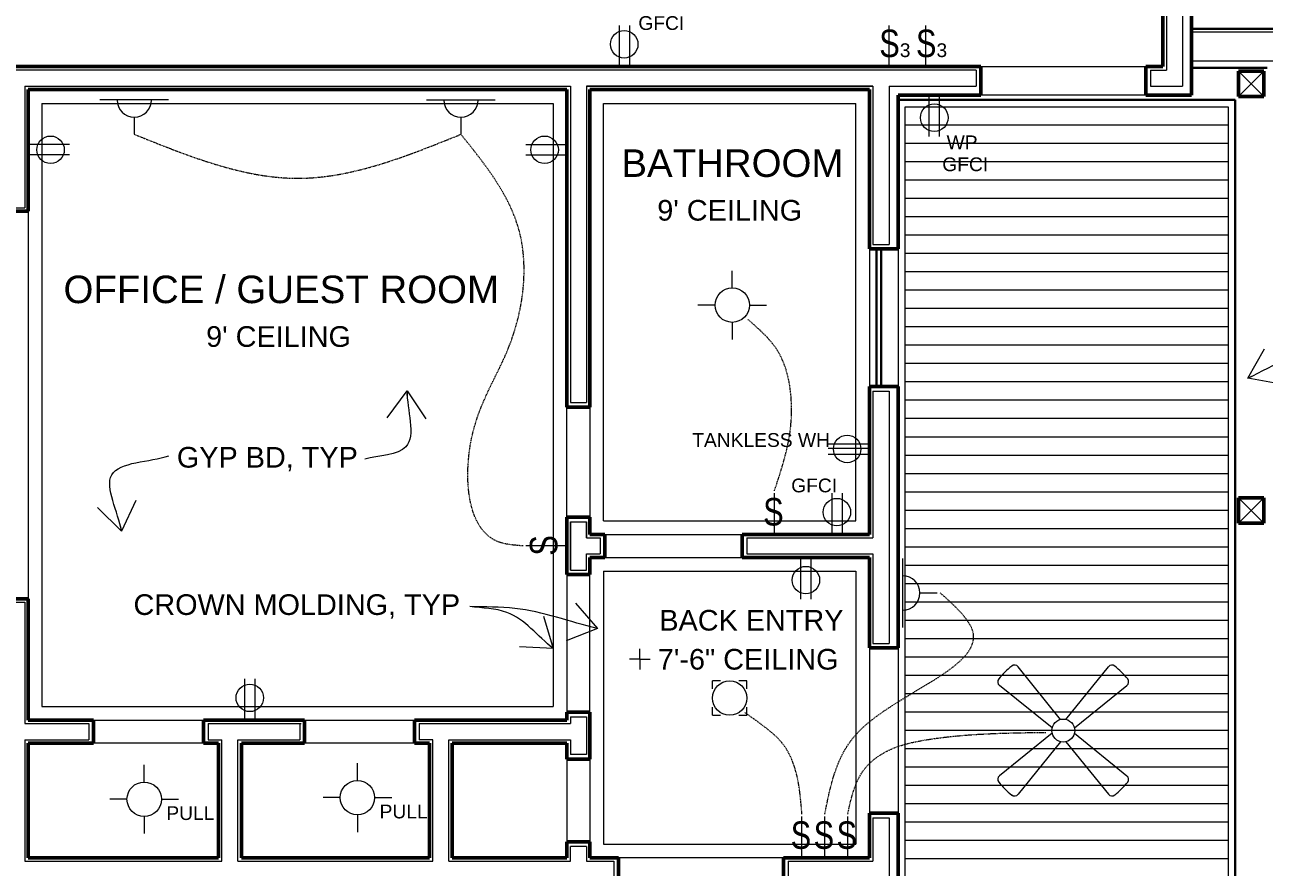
# Model space of a CAD drawing. Header units: inches. Extents: x -4969 to 16721, y 2489 to 24693.
# Drawn here: x 6927.5 to 7197.8, y 7411.5 to 7595.1 of the extents above; entities that cross this region are included whole.
import ezdxf

# ---------------------------------------------------------------- set-up
doc = ezdxf.new("R2010")
doc.units = ezdxf.units.IN
doc.header["$MEASUREMENT"] = 0
doc.linetypes.add('CENTER', pattern=[2, 1.25, -0.25, 0.25, -0.25])
doc.layers.get('0').update_dxf_attribs({"lineweight": 5})
for name, color, linetype, lineweight in [('1', 1, 'Continuous', 9), ('2', 6, 'Continuous', 20), ('3', 3, 'Continuous', 30), ('5', 4, 'Continuous', 50), ('A-ELEC', 7, 'Continuous', 9), ('A-TEXTx', 7, 'Continuous', 20)]:
    doc.layers.add(name, color=color, linetype=linetype, lineweight=lineweight)
doc.styles.get("Standard").update_dxf_attribs({"font": 'Arial.ttf'})
doc.dimstyles.get("Standard").update_dxf_attribs({"dimtxt": 3, "dimasz": 2, "dimexe": 0.03125, "dimexo": 0.0625, "dimgap": 0.03125, "dimtad": 0, "dimtoh": 1, "dimdec": 4, "dimlfac": 0.99985, "dimzin": 0, "dimdsep": 46, "dimlunit": 4, "dimtxsty": 'Standard', "dimblk": 'ARCHTICK', "dimblk1": 'ARCHTICK', "dimblk2": 'ARCHTICK', "dimcen": 0.09, "dimclrt": 256, "dimadec": 0, "dimazin": 0, "dimtfac": 1, "dimtdec": 4, "dimtofl": 0, "dimtmove": 0, "dimatfit": 3, "dimfxl": 1, "dimtolj": 1, "dimtzin": 0, "dimarcsym": 0})

# ---------------------------------------------------------------- blocks, each defined once
blk = doc.blocks.new('_ArchTick')
at = {"color": 0, "linetype": 'ByBlock', "lineweight": 0, "const_width": 0.15}
blk.add_lwpolyline([(-0.5, -0.5), (0.5, 0.5)], dxfattribs=at)
blk = doc.blocks.new('Ceiling Fan 1')
at = {"layer": 'A-ELEC', "ltscale": 0.25}
for p, q in [((7027.2, 6546.18), (7017.94, 6557.65)), ((7028.38, 6546.18), (7037.63, 6557.65)), ((7025.36, 6544.34), (7013.89, 6553.59)), ((7030.22, 6544.34), (7041.69, 6553.59)), ((7025.36, 6543.16), (7013.89, 6533.91)), ((7030.22, 6543.16), (7041.69, 6533.91)), ((7027.2, 6541.32), (7017.94, 6529.85)), ((7028.38, 6541.32), (7037.63, 6529.85))]:
    blk.add_line(p, q, dxfattribs=at)
at = {"layer": 'A-ELEC', "ltscale": 0.1}
blk.add_circle((7027.79, 6543.75), 2.5, dxfattribs=at)
at = {"layer": 'A-ELEC', "ltscale": 0.25}
for centre, radius, start, end in [((7027.79, 6543.75), 18, 128.6643, 141.3357), ((7017.17, 6557.03), 1, 38.8845, 128.6643), ((7038.41, 6557.03), 1, 51.3357, 141.1155), ((7027.79, 6543.75), 18, 38.6643, 51.3357), ((7014.51, 6554.37), 1, 141.3357, 231.1155), ((7041.06, 6554.37), 1, 308.8845, 38.6643), ((7014.51, 6533.13), 1, 128.8845, 218.6643), ((7027.79, 6543.75), 18, 218.6643, 231.3357), ((7027.79, 6543.75), 18, 308.6643, 321.3357), ((7041.06, 6533.13), 1, 321.3357, 51.1155), ((7017.17, 6530.48), 1, 231.3357, 321.1155), ((7038.41, 6530.48), 1, 218.8845, 308.6643)]:
    blk.add_arc(centre, radius, start, end, dxfattribs=at)

msp = doc.modelspace()

# ---------------------------------------------------------------- linework, layer by layer
at = {"layer": '1'}
for p, q in [((7176.4965993, 7632.2747155), (7176.4965993, 7585.2747155)), ((7179.9965993, 7632.2747155), (7179.9965993, 7581.7747155)), ((7181.9965993, 7587.2747155), (7199.9965993, 7587.2747155)), ((7134.9965993, 7585.2747155), (6895.4965993, 7585.2747155)), ((7134.9965993, 7585.2747155), (7134.9965993, 7581.7747155)), ((7172.9965993, 7585.2747155), (7176.4965993, 7585.2747155)), ((7172.9965993, 7585.2747155), (7172.9965993, 7581.7747155)), ((6927.4965993, 7581.7747155), (6927.4965993, 7555.2747155)), ((6927.4965993, 7581.7747155), (7046.4965993, 7581.7747155)), ((7046.4965993, 7581.7747155), (7046.4965993, 7512.7747155)), ((7049.9965993, 7581.7747155), (7112.4965993, 7581.7747155)), ((7049.9965993, 7581.7747155), (7049.9965993, 7512.7747155)), ((7112.4965993, 7581.7747155), (7049.9965993, 7581.7747155)), ((7112.4965993, 7581.7747155), (7112.4965993, 7547.2747155)), ((7115.9965993, 7581.7747155), (7115.9965993, 7547.2747155)), ((7115.9965993, 7581.7747155), (7134.9965993, 7581.7747155)), ((7172.9965993, 7581.7747155), (7179.9965993, 7581.7747155)), ((7189.9965993, 7573.2747155), (7119.4965993, 7573.2747155)), ((7189.9965993, 7569.2747155), (7119.4965993, 7569.2747155)), ((7189.9965993, 7569.2747155), (7119.4965993, 7569.2747155)), ((7189.9965993, 7565.2747155), (7119.4965993, 7565.2747155)), ((7189.9965993, 7561.2747155), (7119.4965993, 7561.2747155)), ((7189.9965993, 7561.2747155), (7119.4965993, 7561.2747155)), ((7189.9965993, 7557.2747155), (7119.4965993, 7557.2747155)), ((6923.9965993, 7555.2747155), (6927.4965993, 7555.2747155)), ((7189.9965993, 7553.2747155), (7119.4965993, 7553.2747155)), ((7189.9965993, 7549.2747155), (7119.4965993, 7549.2747155)), ((7112.4965993, 7547.2747155), (7115.9965993, 7547.2747155)), ((7189.9965993, 7545.2747155), (7119.4965993, 7545.2747155)), ((7189.9965993, 7541.2747155), (7119.4965993, 7541.2747155)), ((7189.9965993, 7537.2747155), (7119.4965993, 7537.2747155)), ((7189.9965993, 7533.2747155), (7119.4965993, 7533.2747155)), ((7189.9965993, 7529.2747155), (7119.4965993, 7529.2747155)), ((7189.9965993, 7525.2747155), (7119.4965993, 7525.2747155)), ((7189.9965993, 7521.2747155), (7119.4965993, 7521.2747155)), ((7189.9965993, 7517.2747155), (7119.4965993, 7517.2747155)), ((7046.4965993, 7512.7747155), (7049.9965993, 7512.7747155)), ((7112.4965993, 7515.2747155), (7112.4965993, 7483.2747155)), ((7112.4965993, 7515.2747155), (7115.9965993, 7515.2747155)), ((7115.9965993, 7515.2747155), (7115.9965993, 7460.2747155)), ((7189.9965993, 7513.2747155), (7119.4965993, 7513.2747155)), ((7189.9965993, 7509.2747155), (7119.4965993, 7509.2747155)), ((7189.9965993, 7505.2747155), (7119.4965993, 7505.2747155)), ((7189.9965993, 7501.2747155), (7119.4965993, 7501.2747155)), ((7189.9965993, 7497.2747155), (7119.4965993, 7497.2747155)), ((7189.9965993, 7493.2747155), (7119.4965993, 7493.2747155)), ((7189.9965993, 7489.2747155), (7119.4965993, 7489.2747155)), ((7046.4965993, 7486.7747155), (7046.4965993, 7476.2747155)), ((7046.4965993, 7476.2747155), (7046.4965993, 7486.7747155)), ((7046.4965993, 7486.7747155), (7049.9965993, 7486.7747155)), ((7049.9965993, 7486.7747155), (7049.9965993, 7483.2747155)), ((7049.9965993, 7483.2747155), (7049.9965993, 7486.7747155)), ((7049.9965993, 7483.2747155), (7052.9965993, 7483.2747155)), ((7052.9965993, 7483.2747155), (7052.9965993, 7479.7747155)), ((7084.9965993, 7483.2747155), (7112.4965993, 7483.2747155)), ((7084.9965993, 7483.2747155), (7084.9965993, 7479.7747155)), ((7189.9965993, 7485.2747155), (7119.4965993, 7485.2747155)), ((7189.9965993, 7481.2747155), (7119.4965993, 7481.2747155)), ((7049.9965993, 7479.7747155), (7052.9965993, 7479.7747155)), ((7049.9965993, 7476.2747155), (7049.9965993, 7479.7747155)), ((7084.9965993, 7479.7747155), (7112.4965993, 7479.7747155)), ((7112.4965993, 7479.7747155), (7112.4965993, 7460.2747155)), ((7046.4965993, 7476.2747155), (7049.9965993, 7476.2747155)), ((7189.9965993, 7477.2747155), (7119.4965993, 7477.2747155)), ((7189.9965993, 7473.2747155), (7119.4965993, 7473.2747155)), ((6923.9965993, 7469.2747155), (6927.4965993, 7469.2747155)), ((6927.4965993, 7469.2747155), (6927.4965993, 7442.7747155)), ((7189.9965993, 7469.2747155), (7119.4965993, 7469.2747155)), ((7189.9965993, 7465.2747155), (7119.4965993, 7465.2747155)), ((7189.9965993, 7461.2747155), (7119.4965993, 7461.2747155)), ((7112.4965993, 7460.2747155), (7115.9965993, 7460.2747155)), ((7189.9965993, 7457.2747155), (7119.4965993, 7457.2747155)), ((7189.9965993, 7453.2747155), (7119.4965993, 7453.2747155)), ((7189.9965993, 7449.2747155), (7119.4965993, 7449.2747155)), ((7189.9965993, 7445.2747155), (7119.4965993, 7445.2747155)), ((6927.4965993, 7442.7747155), (6941.4965993, 7442.7747155)), ((6941.4965993, 7442.7747155), (6941.4965993, 7439.2747155)), ((6967.4965993, 7442.7747155), (6987.7465993, 7442.7747155)), ((6967.4965993, 7442.7747155), (6967.4965993, 7439.2747155)), ((6987.4965993, 7442.7747155), (6987.4965993, 7439.2747155)), ((7013.4965993, 7442.7747155), (7046.4965993, 7442.7747155)), ((7013.4965993, 7442.7747155), (7013.4965993, 7439.2747155)), ((7046.4965993, 7444.2747155), (7046.4965993, 7442.7747155)), ((7046.4965993, 7444.2747155), (7049.9965993, 7444.2747155)), ((7049.9965993, 7444.2747155), (7049.9965993, 7436.0247155)), ((7049.9965993, 7441.2747155), (7049.9965993, 7439.0247155)), ((7189.9965993, 7441.2747155), (7119.4965993, 7441.2747155)), ((6927.4965993, 7439.2747155), (6927.4965993, 7412.7747155)), ((6927.4965993, 7439.2747155), (6941.4965993, 7439.2747155)), ((6967.4965993, 7439.2747155), (6970.4965993, 7439.2747155)), ((6970.4965993, 7412.7747155), (6970.4965993, 7439.2747155)), ((6973.9965993, 7412.7747155), (6973.9965993, 7439.2747155)), ((6973.9965993, 7439.2747155), (6987.4965993, 7439.2747155)), ((7016.4965993, 7439.2747155), (7013.4965993, 7439.2747155)), ((7016.4965993, 7412.7747155), (7016.4965993, 7439.2747155)), ((7019.9965993, 7439.2747155), (7046.4965993, 7439.2747155)), ((7019.9965993, 7412.7747155), (7019.9965993, 7439.2747155)), ((7046.4965993, 7439.2747155), (7046.4965993, 7436.0247155)), ((7189.9965993, 7437.2747155), (7119.4965993, 7437.2747155)), ((7049.9965993, 7436.0247155), (7046.4965993, 7436.0247155)), ((7189.9965993, 7433.2747155), (7119.4965993, 7433.2747155)), ((7189.9965993, 7429.2747155), (7119.4965993, 7429.2747155)), ((7189.9965993, 7425.2747155), (7119.4965993, 7425.2747155)), ((7112.4965993, 7422.2747155), (7112.4965993, 7412.7747155)), ((7112.4965993, 7422.2747155), (7115.9965993, 7422.2747155)), ((7115.9965993, 7422.2747155), (7115.9965993, 7377.2747155)), ((7189.9965993, 7421.2747155), (7119.4965993, 7421.2747155)), ((7046.4965993, 7412.7747155), (7046.4965993, 7416.0247155)), ((7049.9965993, 7416.0247155), (7046.4965993, 7416.0247155)), ((7049.9965993, 7416.0247155), (7049.9965993, 7412.7747155)), ((7189.9965993, 7417.2747155), (7119.4965993, 7417.2747155)), ((6927.4965993, 7412.7747155), (6970.4965993, 7412.7747155)), ((6973.9965993, 7412.7747155), (7016.4965993, 7412.7747155)), ((7019.9965993, 7412.7747155), (7046.4965993, 7412.7747155)), ((7049.9965993, 7412.7747155), (7055.9965993, 7412.7747155)), ((7055.9965993, 7412.7747155), (7055.9965993, 7409.2747155)), ((7093.9965993, 7412.7747155), (7112.4965993, 7412.7747155)), ((7093.9965993, 7412.7747155), (7093.9965993, 7409.2747155)), ((7189.9965993, 7413.2747155), (7119.4965993, 7413.2747155))]:
    msp.add_line(p, q, dxfattribs=at)
at = {"layer": '1', "ltscale": 0.1}
msp.add_line((7206.2465993, 7593.5247155), (7181.9965993, 7593.5247155), dxfattribs=at)
at = {"layer": '1'}
msp.add_lwpolyline([(7119.4965993, 7577.2747155), (7189.9965993, 7577.2747155), (7189.9965993, 7340.2244629), (7149.4463467, 7380.7747155), (7119.4965993, 7380.7747155)], close=True, dxfattribs=at)
at = {"layer": '2'}
for p, q in [((7135.9965993, 7586.0247155), (7171.9965993, 7586.0247155)), ((6931.2465993, 7578.0247155), (7042.7465993, 7578.0247155)), ((6931.2465993, 7578.0247155), (6931.2465993, 7446.5247155)), ((7042.7465993, 7578.0247155), (7042.7465993, 7446.5247155)), ((7053.7465993, 7487.0247155), (7053.7465993, 7578.0247155)), ((7053.7465993, 7578.0247155), (7108.7465993, 7578.0247155)), ((7108.7465993, 7487.0247155), (7108.7465993, 7578.0247155)), ((7171.9965993, 7579.7747155), (7135.9965993, 7579.7747155)), ((6928.2465993, 7554.5247155), (6928.2465993, 7470.0247155)), ((7111.7465993, 7546.2747155), (7111.7465992, 7516.2747155)), ((7117.9965993, 7546.2747155), (7117.9965992, 7516.2747155)), ((7045.7465993, 7487.7747155), (7045.7465993, 7511.7747155)), ((7050.7465993, 7511.7747155), (7050.7465993, 7487.7747155)), ((7053.7465993, 7487.0247155), (7108.7465993, 7487.0247155)), ((7053.9965993, 7484.0247155), (7083.9965993, 7484.0247155)), ((7053.9965993, 7479.0247155), (7083.9965993, 7479.0247155)), ((7045.7465993, 7475.2747155), (7045.7465993, 7445.2747155)), ((7050.7465993, 7445.2747155), (7050.7465993, 7475.2747155)), ((7053.7465993, 7476.0247155), (7108.7465993, 7476.0247155)), ((7053.7465993, 7476.0247155), (7053.7465993, 7416.5247155)), ((7108.7465993, 7476.0247155), (7108.7465993, 7416.5247155)), ((7111.7465993, 7459.2747155), (7111.7465993, 7423.2747155)), ((7117.9965993, 7459.2747155), (7117.9965992, 7423.2747155)), ((6931.2465993, 7446.5247155), (7042.7465993, 7446.5247155)), ((6942.4965993, 7443.5247155), (6966.4965993, 7443.5247155)), ((6988.4965993, 7443.5247155), (7012.4965993, 7443.5247155)), ((6966.4965993, 7438.5247155), (6942.4965993, 7438.5247155)), ((7012.4965993, 7438.5247155), (6988.4965993, 7438.5247155)), ((7045.7465993, 7435.0247155), (7045.7465993, 7417.0247155)), ((7050.7465993, 7435.0247155), (7050.7465993, 7417.0247155)), ((7053.7465993, 7416.5247155), (7108.7465993, 7416.5247155)), ((7092.9965993, 7413.5247155), (7056.9965993, 7413.5247155))]:
    msp.add_line(p, q, dxfattribs=at)
at = {"layer": '2', "ltscale": 0.25}
for p, q in [((7192.2465993, 7585.0247155), (7197.7465993, 7579.5247155)), ((7197.7465993, 7585.0247155), (7192.2465993, 7579.5247155)), ((7192.2465993, 7492.0247155), (7197.7465993, 7486.5247155)), ((7197.7465993, 7492.0247155), (7192.2465993, 7486.5247155))]:
    msp.add_line(p, q, dxfattribs=at)
at = {"layer": '3', "ltscale": 0.1}
for p, q in [((7206.9965993, 7594.2747155), (7181.9965993, 7594.2747155)), ((7198.4965993, 7585.7747155), (7181.9965993, 7585.7747155)), ((7117.9965993, 7578.7747155), (7191.4965993, 7578.7747155)), ((7191.4965993, 7336.6031426), (7191.4965993, 7578.7747155))]:
    msp.add_line(p, q, dxfattribs=at)
at = {"layer": '3'}
for p, q in [((7113.2725099, 7546.2747155), (7113.2725099, 7516.2747155)), ((7114.2725099, 7546.2747155), (7114.2725099, 7516.2747155))]:
    msp.add_line(p, q, dxfattribs=at)
at = {"layer": '5'}
for p, q in [((7175.7465993, 7633.2747155), (7175.7465993, 7586.0247155)), ((7181.9965993, 7633.2747155), (7181.9965993, 7579.7747155)), ((6896.2465993, 7586.0247155), (7135.9965993, 7586.0247155)), ((7135.9965993, 7586.0247155), (7135.9965993, 7579.7747155)), ((7175.7465993, 7586.0247155), (7171.9965993, 7586.0247155)), ((7171.9965993, 7586.0247155), (7171.9965993, 7579.7747155)), ((7192.2465993, 7585.0247155), (7192.2465993, 7579.5247155)), ((7197.7465993, 7585.0247155), (7192.2465993, 7585.0247155)), ((7197.7465993, 7585.0247155), (7197.7465993, 7579.5247155)), ((6928.2465993, 7581.0247155), (6928.2465993, 7554.5247155)), ((6928.2465993, 7581.0247155), (7045.7465993, 7581.0247155)), ((7045.7465993, 7581.0247155), (7045.7465993, 7511.7747155)), ((7050.7465993, 7581.0247155), (7111.7465993, 7581.0247155)), ((7050.7465993, 7581.0247155), (7050.7465993, 7511.7747155)), ((7111.7465993, 7581.0247155), (7111.7465993, 7546.2747155)), ((7117.9965993, 7579.7747155), (7117.9965993, 7546.2747155)), ((7117.9965993, 7579.7747155), (7135.9965993, 7579.7747155)), ((7171.9965993, 7579.7747155), (7181.9965993, 7579.7747155)), ((7192.2465993, 7579.5247155), (7197.7465993, 7579.5247155)), ((6923.2465993, 7554.5247155), (6928.2465993, 7554.5247155)), ((7111.7465993, 7546.2747155), (7117.9965993, 7546.2747155)), ((7111.7465993, 7516.2747155), (7111.7465993, 7484.0247155)), ((7111.7465993, 7516.2747155), (7117.9965993, 7516.2747155)), ((7117.9965993, 7516.2747155), (7117.9965993, 7459.2747155)), ((7050.7465993, 7511.7747155), (7045.7465993, 7511.7747155)), ((7192.2465993, 7492.0247155), (7192.2465993, 7486.5247155)), ((7197.7465993, 7492.0247155), (7192.2465993, 7492.0247155)), ((7197.7465993, 7492.0247155), (7197.7465993, 7486.5247155)), ((7045.7465993, 7475.2747155), (7045.7465993, 7487.7747155)), ((7050.7465993, 7487.7747155), (7045.7465993, 7487.7747155)), ((7050.7465993, 7484.0247155), (7050.7465993, 7487.7747155)), ((7192.2465993, 7486.5247155), (7197.7465993, 7486.5247155)), ((7050.7465993, 7484.0247155), (7053.9965993, 7484.0247155)), ((7053.9965993, 7479.0247155), (7053.9965993, 7484.0247155)), ((7083.9965993, 7484.0247155), (7111.7465993, 7484.0247155)), ((7083.9965993, 7479.0247155), (7083.9965993, 7484.0247155)), ((7050.7465993, 7479.0247155), (7053.9965993, 7479.0247155)), ((7050.7465993, 7475.2747155), (7050.7465993, 7479.0247155)), ((7083.9965993, 7479.0247155), (7111.7465993, 7479.0247155)), ((7111.7465993, 7479.0247155), (7111.7465993, 7459.2747155)), ((7050.7465993, 7475.2747155), (7045.7465993, 7475.2747155)), ((6923.2465993, 7470.0247155), (6928.2465993, 7470.0247155)), ((6928.2465993, 7470.0247155), (6928.2465993, 7443.5247155)), ((7111.7465993, 7459.2747155), (7117.9965993, 7459.2747155)), ((7045.7465993, 7445.2747155), (7045.7465993, 7443.5247155)), ((7050.7465993, 7445.2747155), (7045.7465993, 7445.2747155)), ((7050.7465993, 7445.2747155), (7050.7465993, 7435.0247155)), ((6928.2465993, 7443.5247155), (6942.4965993, 7443.5247155)), ((6942.4965993, 7438.5247155), (6942.4965993, 7443.5247155)), ((6966.4965993, 7443.5247155), (6988.4965993, 7443.5247155)), ((6966.4965993, 7438.5247155), (6966.4965993, 7443.5247155)), ((6988.4965993, 7438.5247155), (6988.4965993, 7443.5247155)), ((7012.4965993, 7443.5247155), (7045.7465993, 7443.5247155)), ((7012.4965993, 7438.5247155), (7012.4965993, 7443.5247155)), ((6928.2465993, 7438.5247155), (6928.2465993, 7413.5247155)), ((6928.2465993, 7438.5247155), (6942.4965993, 7438.5247155)), ((6966.4965993, 7438.5247155), (6969.7465993, 7438.5247155)), ((6969.7465993, 7413.5247155), (6969.7465993, 7438.5247155)), ((6974.7465993, 7413.5247155), (6974.7465993, 7438.5247155)), ((6974.7465993, 7438.5247155), (6988.4965993, 7438.5247155)), ((7012.4965993, 7438.5247155), (7015.7465993, 7438.5247155)), ((7015.7465993, 7413.5247155), (7015.7465993, 7438.5247155)), ((7020.7465993, 7413.5247155), (7020.7465993, 7438.5247155)), ((7020.7465993, 7438.5247155), (7045.7465993, 7438.5247155)), ((7045.7465993, 7438.5247155), (7045.7465993, 7435.0247155)), ((7045.7465993, 7435.0247155), (7050.7465993, 7435.0247155)), ((7111.7465992, 7423.2747155), (7117.9965993, 7423.2747155)), ((7111.7465993, 7423.2747155), (7111.7465993, 7413.5247155)), ((7117.9965993, 7423.2747155), (7117.9965993, 7379.2747155)), ((7045.7465993, 7413.5247155), (7045.7465993, 7417.0247155)), ((7045.7465993, 7417.0247155), (7050.7465993, 7417.0247155)), ((7050.7465993, 7417.0247155), (7050.7465993, 7413.5247155)), ((6928.2465993, 7413.5247155), (6969.7465993, 7413.5247155)), ((6974.7465993, 7413.5247155), (7015.7465993, 7413.5247155)), ((7020.7465993, 7413.5247155), (7045.7465993, 7413.5247155)), ((7050.7465993, 7413.5247155), (7056.9965993, 7413.5247155)), ((7056.9965993, 7413.5247155), (7056.9965993, 7408.5247155)), ((7092.9965993, 7413.5247155), (7111.7465993, 7413.5247155)), ((7092.9965993, 7413.5247155), (7092.9965993, 7408.5247155))]:
    msp.add_line(p, q, dxfattribs=at)
at = {"layer": 'A-ELEC', "ltscale": 0.1}
for p, q in [((7057.1118346, 7595.0247155), (7057.1118346, 7586.0247155)), ((7059.3618346, 7595.0247155), (7059.3618346, 7586.0247155)), ((7115.9965993, 7586.0247155), (7115.9965993, 7595.0247155)), ((7123.9965993, 7586.0247155), (7123.9965993, 7595.0247155)), ((6958.8715993, 7578.7747155), (6943.8715993, 7578.7747155)), ((7015.1215993, 7578.7747155), (7030.1215993, 7578.7747155)), ((7124.7465993, 7570.7747155), (7124.7465993, 7579.7747155)), ((7126.9965993, 7570.7747155), (7126.9965993, 7579.7747155)), ((6951.3715993, 7575.0247155), (6951.3715993, 7571.2747155)), ((7022.6215993, 7575.0247155), (7022.6215993, 7571.2747155)), ((6937.2465993, 7569.0247155), (6928.2465993, 7569.0247155)), ((6937.2465993, 7566.7747155), (6928.2465993, 7566.7747155)), ((7036.7465993, 7569.0247155), (7045.7465993, 7569.0247155)), ((7036.7465993, 7566.7747155), (7045.7465993, 7566.7747155)), ((7081.8089316, 7537.7750543), (7081.8089316, 7541.5250543)), ((7078.0589316, 7534.0250543), (7074.3089316, 7534.0250543)), ((7085.5589316, 7534.0250543), (7089.3089316, 7534.0250543)), ((7081.8089316, 7530.2750543), (7081.8089316, 7526.5250543)), ((7102.7465993, 7503.7902648), (7111.7465993, 7503.7902648)), ((7102.7465993, 7502.8138376), (7111.7465993, 7502.8138376)), ((7102.7465993, 7501.5402648), (7111.7465993, 7501.5402648)), ((7090.9965993, 7484.0247155), (7090.9965993, 7493.0247155)), ((7103.4965993, 7493.0247155), (7103.4965993, 7484.0247155)), ((7105.7465993, 7493.0247155), (7105.7465993, 7484.0247155)), ((7045.7465993, 7481.5247155), (7036.7465993, 7481.5247155)), ((7096.739836, 7469.9511314), (7096.739836, 7478.9511314)), ((7098.989836, 7469.9511314), (7098.989836, 7478.9511314)), ((7118.9965992, 7463.7747155), (7118.9965992, 7478.7747155)), ((7122.7465992, 7471.2747155), (7126.4965992, 7471.2747155)), ((6975.4495559, 7452.5247155), (6975.4495559, 7443.5247155)), ((6977.6995559, 7452.5247155), (6977.6995559, 7443.5247155)), ((7077.4881912, 7450.3722262), (7077.4881912, 7452.1042006)), ((7079.2201656, 7452.1042006), (7077.4881912, 7452.1042006)), ((7084.9881912, 7452.1042006), (7083.2562168, 7452.1042006)), ((7084.9881912, 7450.3722262), (7084.9881912, 7452.1042006)), ((7077.4881912, 7444.6042006), (7077.4881912, 7446.3361751)), ((7084.9881912, 7444.6042006), (7084.9881912, 7446.3361751)), ((7077.4881912, 7444.6042006), (7079.2201656, 7444.6042006)), ((7083.2562168, 7444.6042006), (7084.9881912, 7444.6042006)), ((6953.5398797, 7430.0439636), (6953.5398797, 7433.7939636)), ((7000.0475792, 7430.3973428), (7000.0475792, 7434.1473428)), ((6949.7898797, 7426.2939636), (6946.0398797, 7426.2939636)), ((6957.2898797, 7426.2939636), (6961.0398797, 7426.2939636)), ((6996.2975792, 7426.6473428), (6992.5475792, 7426.6473428)), ((7003.7975792, 7426.6473428), (7007.5475792, 7426.6473428)), ((6953.5398797, 7422.5439636), (6953.5398797, 7418.7939636)), ((7000.0475792, 7422.8973428), (7000.0475792, 7419.1473428)), ((7096.9965993, 7413.5247155), (7096.9965993, 7422.5247155)), ((7101.9965993, 7413.5247155), (7101.9965993, 7422.5247155)), ((7106.9965993, 7413.5247155), (7106.9965993, 7422.5247155))]:
    msp.add_line(p, q, dxfattribs=at)
for centre, radius in [((7058.2368346, 7590.8997155), 3), ((7125.8715993, 7574.8997155), 3), ((6933.1215993, 7567.8997155), 3), ((7040.8715993, 7567.8997155), 3), ((7081.8089316, 7534.0250543), 3.75), ((7106.8715993, 7502.6652648), 3), ((7104.6215993, 7488.8997155), 3), ((7097.864836, 7474.0761314), 3), ((6976.5745559, 7448.3997155), 3), ((7081.2381912, 7448.3542006), 3.75), ((6953.5398797, 7426.2939636), 3.75), ((7000.0475792, 7426.6473428), 3.75)]:
    msp.add_circle(centre, radius, dxfattribs=at)
for centre, start, end in [((6951.3715993, 7578.7747155), 180, 0), ((7022.6215993, 7578.7747155), 180, 0), ((7118.9965992, 7471.2747155), 270, 90)]:
    msp.add_arc(centre, 3.75, start, end, dxfattribs=at)
at = {"layer": 'A-ELEC', "linetype": 'CENTER', "ltscale": 0.1}
for points, knots in [([(6951.3715993, 7571.2747155), (6963.2775272, 7566.475211), (6987.0335791, 7556.8986976), (7010.7775177, 7566.4902198), (7022.6215993, 7571.2747155)], [0, 0, 0, 0, 36.9783061392, 73.7832922094, 73.7832922094, 73.7832922094, 73.7832922094]), ([(7036.2127642, 7481.5247155), (7034.2195234, 7481.6779703), (7024.0138524, 7482.4626565), (7022.5141889, 7507.2530056), (7035.1194273, 7524.9231623), (7038.7142698, 7551.271806), (7027.9656244, 7564.6321852), (7022.6215993, 7571.2747155)], [0, 0, 0, 0, 5.7073153259, 29.2222500704, 50.6838240768, 75.6831298431, 100.4021501337, 100.4021501337, 100.4021501337, 100.4021501337]), ([(7090.9965993, 7493.5471483), (7092.2858081, 7497.4152278), (7094.4969459, 7504.0494182), (7095.0587841, 7514.5852701), (7092.7431194, 7524.3948551), (7087.6192599, 7528.8238609), (7085.2549182, 7530.8675709)], [0, 0, 0, 0, 12.1545626087, 20.846439103, 31.5674887077, 40.7532324979, 40.7532324979, 40.7532324979, 40.7532324979]), ([(7101.9965993, 7423.0471483), (7102.7951512, 7427.0923368), (7104.0869822, 7433.6363064), (7113.2790414, 7448.2897329), (7142.9664479, 7457.0316455), (7130.2846856, 7468.4757767), (7127.1830542, 7471.2747155)], [0, 0, 0, 0, 12.1450655712, 19.647277254, 52.9107860014, 63.6800690087, 63.6800690087, 63.6800690087, 63.6800690087]), ([(7096.9965993, 7423.0471483), (7096.6819606, 7427.0654191), (7096.2700889, 7432.3254603), (7092.839233, 7438.8886481), (7088.8976739, 7442.1243437), (7085.8264402, 7444.2924461), (7084.4622828, 7445.2554574)], [0, 0, 0, 0, 11.9062920885, 15.5857061443, 21.8742226725, 26.8994966285, 26.8994966285, 26.8994966285, 26.8994966285]), ([(7106.9965993, 7423.0471483), (7107.7682936, 7426.6321364), (7108.9885192, 7432.3008242), (7116.2288676, 7437.7259299), (7129.8493542, 7440.6271839), (7141.5737833, 7440.7688056), (7150.2371549, 7440.8734523)], [0, 0, 0, 0, 10.555939373, 16.6913595722, 25.8668784151, 51.8353306901, 51.8353306901, 51.8353306901, 51.8353306901])]:
    msp.add_open_spline(points, degree=3, knots=knots, dxfattribs=at)
at = {"layer": 'A-TEXTx'}
for q in [(7061.6331374, 7459.0665546), (7059.3831374, 7456.8165546), (7063.8831374, 7456.8165546), (7061.6331374, 7454.5665546)]:
    msp.add_line((7061.6331374, 7456.8165546), q, dxfattribs=at)

# ---------------------------------------------------------------- block references
at = {"layer": 'A-ELEC', "ltscale": 0.25}
msp.add_blockref('Ceiling Fan 1', (126.2093363, 897.5230178), dxfattribs=at)

# ---------------------------------------------------------------- texts
at = {"layer": 'A-ELEC', "ltscale": 0.5, "char_height": 6}
for s, insert, attachment_point in [('{\\H0.5x;GFCI}', (7061.3216833, 7597.0301901), 1), ('{\\W0.8;S\\H0.5x;\\W1;3}', (7113.8719884, 7594.1076242), 1), ('{\\W0.8;S\\H0.5x;\\W1;3}', (7121.8719884, 7594.1076242), 1), ('{\\H0.5x;TANKLESS WH}', (7073.0776153, 7506.1189098), 1), ('{\\H0.5x;GFCI}', (7104.6710169, 7496.2129903), 3), ('{\\W0.8;S}', (7093.0209815, 7485.8949206), 9), ('{\\H0.5x;PULL}', (6958.3750369, 7424.7683191), 1), ('{\\H0.5x;PULL}', (7004.8827364, 7425.1216983), 1), ('{\\W0.8;S}', (7099.0209815, 7415.3949206), 9), ('{\\W0.8;S}', (7104.0209815, 7415.3949206), 9), ('{\\W0.8;S}', (7109.0209815, 7415.3949206), 9)]:
    msp.add_mtext(s, dxfattribs=dict(at, insert=insert, attachment_point=attachment_point))
at = {"layer": 'A-ELEC', "ltscale": 0.5, "insert": (7037.6636906, 7479.4001046), "char_height": 6, "attachment_point": 1, "rotation": 90}
msp.add_mtext('{\\fArial|b0|i0|c0|p0;\\W0.8;S}', dxfattribs=at)
at = {"layer": 'A-TEXTx', "ltscale": 0.5, "char_height": 6}
for s, insert, attachment_point in [('{\\H0.5x;WP}', (7128.5633145, 7571.0191599), 1), ('{\\H0.5x;GFCI}', (7137.6249876, 7563.1928201), 9)]:
    msp.add_mtext(s, dxfattribs=dict(at, insert=insert, attachment_point=attachment_point))
at = {"layer": 'A-TEXTx', "ltscale": 0.5, "char_height": 6, "width": 104.530359291, "attachment_point": 2}
for s, insert in [('BATHROOM', (7081.8332431, 7567.9844744)), ('OFFICE / GUEST ROOM', (6983.4327471, 7540.4609307))]:
    msp.add_mtext(s, dxfattribs=dict(at, insert=insert))
at = {"layer": 'A-TEXTx', "ltscale": 0.25, "char_height": 4.5, "attachment_point": 4}
for s, insert in [("{9' CEILING}", (7065.4492686, 7554.6743427)), ("{9' CEILING}", (6967.0487727, 7527.150799)), ('GYP BD, TYP', (6960.6687815, 7500.4362069)), ('BACK ENTRY', (7065.8980128, 7465.2901423)), ('7\'-6" CEILING', (7065.5717087, 7456.7816244))]:
    msp.add_mtext(s, dxfattribs=dict(at, insert=insert))
at = {"layer": 'A-TEXTx', "ltscale": 0.25, "insert": (6986.8291551, 7468.3121389), "char_height": 4.5, "width": 74.173079681, "attachment_point": 5}
msp.add_mtext('CROWN MOLDING, TYP', dxfattribs=at)

# ---------------------------------------------------------------- leaders
at = {"layer": 'A-TEXTx', "path_type": 1, "annotation_type": 0, "has_hookline": 1}
for points, hookline_direction, text_width in [([(7194.2453665, 7518.1176578), (7211.8443586, 7526.3270536), (7222.4639382, 7528.3158956)], 0, 21.7111187), ([(7010.8716597, 7515.3387416), (7010.6312375, 7503.1319475), (7001.6692145, 7500.4362069)], 1, 38.866985), ([(7042.7465993, 7459.1875926), (7032.6711037, 7467.0315694), (7024.5897627, 7468.3211454)], 1, 70.6616644)]:
    msp.add_leader(points, dimstyle='Standard', override={"dimasz": 6, "dimgap": 1, "dimldrblk": 'Open90', "dimlwd": -1}, dxfattribs=dict(at, hookline_direction=hookline_direction, text_width=text_width))
at = {"layer": 'A-TEXTx', "path_type": 1}
for points in [[(6948.6125613, 7484.7661076), (6946.4498017, 7497.0220263), (6958.9365707, 7501.1684176)], [(7052.4082089, 7463.5039886), (7034.4092952, 7467.9057437), (7024.5897627, 7468.3211454)]]:
    msp.add_leader(points, dimstyle='Standard', override={"dimasz": 6, "dimgap": 1, "dimldrblk": 'Open90', "dimlwd": -1}, dxfattribs=at)

doc.saveas('drawing.dxf')
